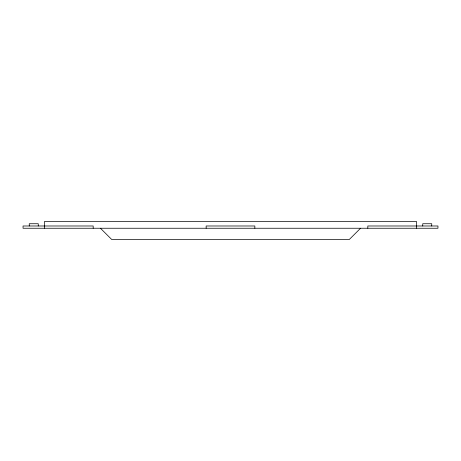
<?xml version="1.0" encoding="UTF-8"?>
<svg xmlns="http://www.w3.org/2000/svg" width="461" height="461" viewBox="0 0 461 461"><rect width="100%" height="100%" fill="white"/><g stroke="black" fill="none" stroke-linecap="round" stroke-linejoin="round"><path stroke-width="0.69" d="M360.565 228.247L349.265 239.518L111.735 239.518L100.435 228.247M431.732 225.988L431.732 223.735L422.743 223.735L422.743 225.988M416.531 228.247L416.531 221.482L44.469 221.482L44.469 228.247M367.82 228.247L367.82 225.988L437.95 225.988L437.95 228.247L23.05 228.247L23.05 225.988L93.18 225.988L93.18 228.247M254.852 228.247L254.852 225.988L206.148 225.988L206.148 228.247M38.257 225.988L38.257 223.735L29.268 223.735L29.268 225.988"/></g></svg>
